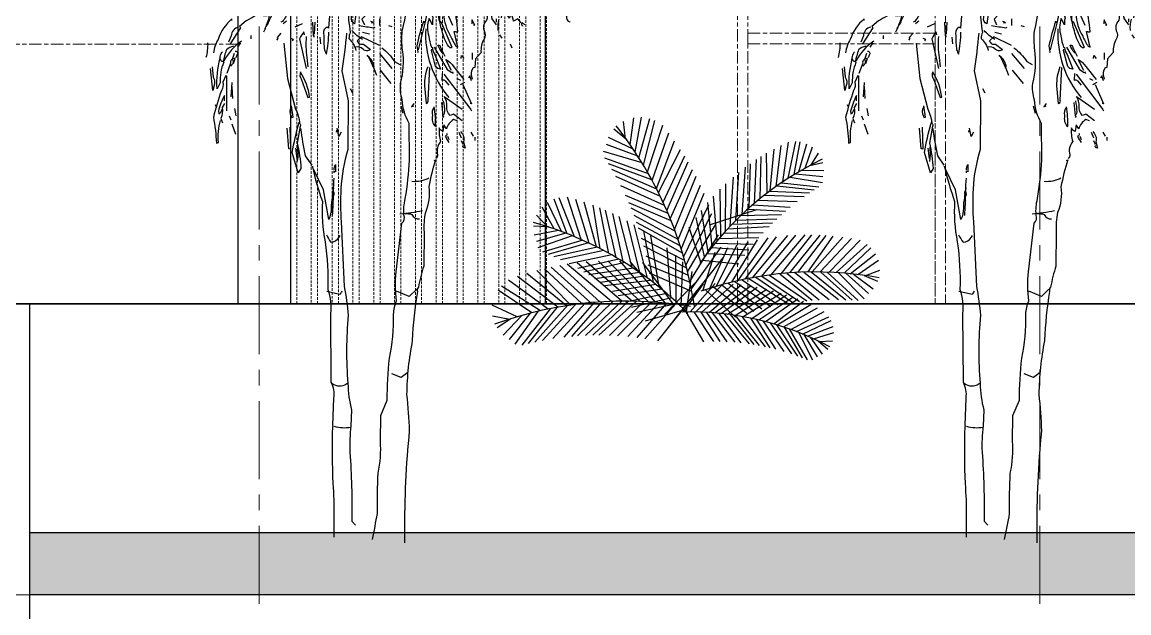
# Model space of a CAD drawing. Header units: millimetres. Extents: x -100356 to 314685, y 446 to 1273965.
# Drawn here: x 196066 to 201382, y 246300 to 249140 of the extents above; entities that cross this region are included whole.
import ezdxf
from ezdxf.xclip import XClip

# ---------------------------------------------------------------- set-up
doc = ezdxf.new("R2010")
doc.units = ezdxf.units.MM
doc.header["$XCLIPFRAME"] = 2
for name, pattern in [('20180221 BF$0$Core - tb$0$HIDDEN2', [0.1875, 0.125, -0.0625]), ('section$0$CENTER', [2, 1.25, -0.25, 0.25, -0.25]), ('section$0$Kume - Grid Line', [10.5, 6, -1.25, 2, -1.25])]:
    doc.linetypes.add(name, pattern=pattern)
for name, color, linetype, lineweight in [('@LOUVER', 35, 'Continuous', 13), ('section$0$A-_ANOT----_D', 7, 'Continuous', 5), ('section$0$A-_FLORLEVL_E', 7, 'Continuous', 5), ('section$0$NKC_TRUC', 8, 'section$0$CENTER', 13)]:
    doc.layers.add(name, color=color, linetype=linetype, lineweight=lineweight)
for name, color, linetype in [('NAM', 3, 'Continuous'), ('section$0$植栽2', 74, 'Continuous'), ('STR', 7, 'Continuous')]:
    doc.layers.add(name, color=color, linetype=linetype)

# ---------------------------------------------------------------- blocks, each defined once
blk = doc.blocks.new('section$0$grid section')
at = {"layer": 'section$0$NKC_TRUC', "ltscale": 300}
blk.add_line((-141943.8707620346, 81800.00000000006), (0, 81800.00000000006), dxfattribs=at)
blk = doc.blocks.new('unit elevation 2')
at = {"layer": 'STR', "elevation": 1.043736811600146e-06}
blk.add_lwpolyline([(-8898.851106710033, 0), (-8898.851106710033, -3300.000000000058)], dxfattribs=at)
blk = doc.blocks.new('LOUVER HIGH')
at = {"layer": '@LOUVER', "linetype": '20180221 BF$0$Core - tb$0$HIDDEN2', "ltscale": 100}
blk.add_lwpolyline([(0, 0), (30, 0), (30, 4399.636868177564), (0, 4399.636868177564)], close=True, dxfattribs=at)
blk = doc.blocks.new('*U459')
at = {"layer": '@LOUVER', "ltscale": 0.5}
blk.add_blockref('LOUVER HIGH', (-15, -2199.818434088782), dxfattribs=at)
blk = doc.blocks.new('*U460')
at = {"layer": '@LOUVER', "color": 0, "linetype": 'ByBlock', "lineweight": -2}
for p in [(0, 0), (100, 0), (200, 0), (300, 0), (400, 0), (500, 0), (600, 0), (700, 0), (800, 0), (900, 0), (1000, 0), (1100, 0), (1200, 0)]:
    blk.add_blockref('*U459', p, dxfattribs=at)
blk = doc.blocks.new('skyvilla elevation 2')
at = {"layer": 'NAM'}
for points, elevation in [([(-11375.01083068893, -5300), (-11375.01083068899, 0)], -2.053122292980473e-06), ([(-10151.07160774665, -5300), (-10151.07160774671, 0)], -1.043736847375728e-06)]:
    blk.add_lwpolyline(points, dxfattribs=dict(at, elevation=elevation))
blk.add_lwpolyline([(-9900.409678930766, 0), (-9900.409678930708, -5300)], dxfattribs=at)
at = {"layer": 'section$0$A-_ANOT----_D', "color": 8, "linetype": 'section$0$Kume - Grid Line', "ltscale": 10}
for points in [[(-13297.70564313547, -4699.999999999942), (-13297.70564313547, -950), (-12297.70564313553, -950), (-12297.70564313547, -4699.999999999942)], [(-13247.70564313547, -4649.999999999942), (-13247.70564313547, -1000), (-12347.70564313553, -1000), (-12347.70564313547, -4649.999999999942)], [(-13247.70564313553, -2650), (-13247.70564313547, -1000), (-12347.70564313553, -1000), (-12347.70564313553, -2650)]]:
    blk.add_lwpolyline(points, close=True, dxfattribs=at)
for points, elevation in [([(-7824.402007065422, -1400), (-9900.409678930766, -1400)], 5.391421937420133e-07), ([(-7824.402007065422, -1400), (-9900.409678930766, -1400)], -6.702445176650282e-05), ([(-9900.409678930766, -2647.367535882629), (-7824.402007065422, -2647.367535882629)], 5.391421937420133e-07)]:
    blk.add_lwpolyline(points, dxfattribs=dict(at, elevation=elevation))
at = {"layer": 'section$0$A-_ANOT----_D', "color": 8, "linetype": 'section$0$Kume - Grid Line', "ltscale": 10, "elevation": 2.522973089290326e-07}
blk.add_lwpolyline([(-12347.70564313553, -2700), (-12347.70564313553, -2650), (-13247.70564313553, -2650), (-13247.70564313553, -2700)], close=True, dxfattribs=at)
at = {"layer": '@LOUVER', "rotation": 180}
blk.add_blockref('*U460', (-10166.07160774671, -2499.818434088782, -1.043736847375728e-06), dxfattribs=at)
blk = doc.blocks.new('section$0$A$C5E0C7229')
for points in [[(649.208465894626, 1930.359780956867), (630.7911997082992, 1878.561219805728, 0.50921630859375), (610.071775248216, 1862.446111892226, 0.0609283447265625), (589.3523507862701, 1809.496471604209), (585.8991133756354, 1768.057622683111, 0.4490509033203125), (575.5394011474564, 1768.057622683111, 0.259124755859375), (569.7840054630651, 1742.733881675515, 0.04534912109375), (572.0861637368216, 1693.237478798132, 0.0293731689453125), (578.9926385562285, 1678.273450021508, 0.04180908203125), (587.0501925125136, 1754.244673043366)], [(736.690480282472, 11.51086009374558, 0.007598876953125), (753.9566673337831, 101.2950327553481, -0.016937255859375), (756.258825605677, 239.4245291583866, 0.0710601806640625), (764.3163795638247, 349.9281262800723), (765.467458700703, 437.4101406688496), (787.3379622976645, 490.3597809568673, -0.0243682861328125), (795.3955162539496, 634.2446730433658, 0.062652587890625), (809.208465894626, 785.0360399492711, -0.0713958740234375), (819.5681781246676, 831.0792054169506, -0.05792236328125), (818.4170989877894, 931.223090309526), (837.985444312857, 1098.129565129864, 0.31549072265625), (844.8919191322639, 1125.755464410286, -0.0827484130859375), (849.4962356797769, 1182.158342108007, 0.0267181396484375), (864.4602644554689, 1314.532442827585), (863.3091853185906, 1440.000068725894, -0.1204376220703125), (839.1365234478726, 1521.726687432143, -0.0990142822265625), (833.381127765344, 1578.129565129864, 0.1025238037109375), (840.2876025847509, 1692.086399662185, -0.0529327392578125), (839.1365234478726, 1757.697910453069, 0.0395355224609375), (863.3091853185906, 1913.093593906488), (864.4602644554689, 1918.848989589947)], [(1012.949473088549, 1777.266255776274), (999.1365234478726, 1807.194313330452), (999.1365234478726, 1825.61157951771), (996.8343651741161, 1823.309421244885), (977.2660198509111, 1872.805824122268, 0.143585205078125), (980.7192572615459, 1816.402946424547, 0.1240081787109375), (1004.891919132264, 1740.431723402689, 0.05194091796875), (1023.309185318591, 1705.89934930193), (1030.21566013986, 1702.446111892226), (1017.553789636062, 1756.546831316191, 0.0827484130859375), (1030.21566013986, 1755.395752179313, 0.025299072265625), (1016.402710499184, 1850.935320525306), (988.776811217831, 1928.057622683111), (987.6257320828154, 1850.935320525306)], [(760.86314215319, 1882.014457215431, 0.0377655029296875), (753.9566673337831, 1825.61157951771, -0.04718017578125), (715.9710558223887, 1814.10078815079), (701.0070270448341, 1797.985680237289), (709.0645810029819, 1779.568414050031)], [(936.9782500676229, 1871.65474498539, 0.0249176025390625), (916.258825605677, 1784.172730597544), (893.2372428736999, 1693.237478798132)], [(939.2804083413794, 1878.561219805728, -0.09527587890625), (933.5250126569881, 1816.402946424547, -0.453765869140625), (942.7336457501515, 1795.683521964464), (942.7336457501515, 1779.568414050031), (931.2228543832316, 1800.287838510114, 0.173004150390625), (930.071775248216, 1740.431723402689, 0.0641937255859375), (939.2804083413794, 1702.446111892226), (942.7336457501515, 1701.295032755348, 0.155242919921875), (950.7911997082992, 1677.12237088463), (970.3595450315042, 1626.474888870369, -0.1886749267578125), (953.0933579820557, 1635.683521964464), (939.2804083413794, 1690.935320525306), (940.4314874782576, 1695.539637071888)], [(1116.546595390828, 1862.446111892226), (1136.114940714033, 1847.482083114672, 0.3170623779296875), (1128.057386757748, 1814.10078815079, -0.322540283203125), (1124.604149348976, 1789.928126280072, 0.2862091064453125), (1119.999832801463, 1758.848989589947, -0.2433013916015625), (1119.999832801463, 1730.072011171716, 0.1667938232421875), (1109.640120571421, 1684.028845704968), (1090.071775248216, 1662.158342108007), (1087.769616974459, 1632.230284553829), (1082.014221290068, 1631.079205416951, 0.267303466796875), (1077.409904744418, 1597.697910453069), (1078.560983879433, 1591.942514769609)], [(407.4818471893086, 1833.669133474927, 0.1364288330078125), (362.5897608585074, 1821.007262971129, 0.05517578125), (303.8847248870297, 1792.230284553829), (280.86314215319, 1773.813018366571), (284.3163795638247, 1769.208701819989), (248.6329263261869, 1713.956903259146)], [(402.8775306436582, 1829.064816928345, 0.062255859375), (382.1581061817124, 1793.381363690707, -0.062255859375), (367.1940774060204, 1766.906543547164), (368.345156541036, 1764.604385273407), (369.4962356797769, 1768.057622683111), (362.5897608585074, 1754.244673043366)], [(652.6617033052607, 1839.424529158387, 0.0336456298828125), (660.7192572615459, 1753.093593906488, 0.105926513671875), (656.1149407140329, 1732.374169445473, -0.146087646484375), (680.2876025847509, 1690.935320525306)], [(1178.70486877294, 1847.482083114672, -0.4398956298828125), (1148.776811217831, 1833.669133474927, 0.4141998291015625), (1144.172494672181, 1831.36697520117, 0.0764617919921875), (1146.474652944074, 1799.136759374167), (1161.438681721629, 1779.568414050031)], [(1246.618537835719, 1785.323809733491), (1235.107746470661, 1799.136759374167), (1221.294796829985, 1791.079205416951, 0.123870849609375), (1210.935084599943, 1818.705104697372), (1207.481847189309, 1801.438917646992, -0.078460693359375), (1198.273214096145, 1816.402946424547), (1182.158106181712, 1824.460500380832), (1178.70486877294, 1802.58999678387)], [(254.3883220105781, 1793.381363690707), (254.3883220105781, 1799.136759374167, 0.13958740234375), (207.1940774060204, 1728.92093203577, 0.08917236328125), (191.0789694915875, 1682.87776656809)], [(356.8343651741161, 1814.10078815079, 0.366302490234375), (382.1581061817124, 1814.10078815079, -0.1297454833984375), (371.7983939516707, 1777.266255776274), (372.949473088549, 1778.417334913152)], [(447.7696169744595, 1822.158342108007, -0.0578460693359375), (428.2012716493919, 1789.928126280072), (422.4458759668632, 1787.625968006316)], [(690.6473148147925, 1817.554025560494, -0.5351715087890625), (687.1940774060204, 1811.798629877965, 0.740936279296875), (679.1365234478726, 1807.194313330452), (675.6832860391005, 1781.870572323787, -0.3620452880859375), (665.3235738090589, 1803.741075920749), (664.1724946721806, 1816.402946424547)], [(911.6545090600266, 1789.928126280072), (915.1077464706614, 1787.625968006316), (911.6545090600266, 1789.928126280072, 0.025787353515625), (888.6329263261869, 1707.050428438808), (892.0861637368216, 1686.331003977793), (890.9350845999434, 1682.87776656809)], [(962.3019910752191, 1810.647550741087), (965.7552284839912, 1791.079205416951), (971.5106241665198, 1789.928126280072), (1009.496235679777, 1702.446111892226, -0.659393310546875), (999.1365234478726, 1704.748270165052, -0.1158294677734375), (976.1149407140329, 1758.848989589947, -0.1118621826171875), (968.0573867577477, 1810.647550741087)], [(1086.618537835719, 1779.568414050031), (1083.165300426946, 1779.568414050031), (1087.769616974459, 1778.417334913152), (1078.560983879433, 1795.683521964464, 0.0710601806640625), (1077.409904744418, 1781.870572323787)], [(1170.647314814792, 1797.985680237289, 0.105926513671875), (1167.19407740602, 1762.302226999651), (1167.19407740602, 1760.000068725894)], [(1259.280408341379, 1779.568414050031, 0.0901641845703125), (1250.071775248216, 1785.323809733491, 0.6180267333984375), (1251.222854383232, 1776.115176640327), (1251.222854383232, 1774.964097503449)], [(1385.899113375635, 1822.158342108007), (1403.165300426946, 1809.496471604209, 0.4141998291015625), (1413.525012656988, 1788.777047143194), (1414.676091793866, 1787.625968006316)], [(277.4099047444179, 1771.510860093746, 0.3312530517578125), (252.0861637368216, 1741.582802539568), (242.8775306436582, 1719.712298942606)], [(504.1724946721806, 1745.036039949271), (501.8703363984241, 1755.395752179313, 0.0557403564453125), (486.9063076208695, 1731.223090308595), (509.9278903565719, 1628.777047143194)], [(648.0573867577477, 1750.791435632731, -0.0163421630859375), (631.9422788433149, 1620.719493186909), (653.8127824402764, 1518.273450021508), (652.6617033052607, 1351.36697520117, 0.0604248046875), (628.4890414345427, 1215.539637071888, 0.0305938720703125), (629.640120571421, 1102.733881675515), (639.9998328014626, 880.5756082952648, -0.0260009765625), (653.8127824402764, 781.5828025395676, 0.0442962646484375), (652.6617033052607, 547.9137377914667, 0.0580291748046875), (665.3235738090589, 455.8274068561077), (663.0214155353024, 401.7266874321431, 0.0440216064453125), (659.5681781246676, 311.9425147696093, -0.019683837890625), (666.4746529440745, 74.82021261087357), (679.1365234478726, 61.00726297112851)], [(703.3091853185906, 1728.92093203577, -0.0855712890625), (666.4746529440745, 1760.000068725894)], [(691.7983939516707, 1777.266255776274, 0.0263519287109375), (741.294796829985, 1769.208701819989), (745.8991133756354, 1771.510860093746)], [(919.7120630181744, 1765.755464410286, 0.19329833984375), (999.1365234478726, 1529.784241388428)], [(171.5106241665198, 1717.41014066885, -0.0673065185546875), (165.7552284839912, 1666.762658654588)], [(287.7696169744595, 1723.16553635231, 0.137603759765625), (227.9135018661036, 1655.251867287669, -0.366302490234375), (218.7048687729402, 1654.10078815079), (215.2516313623055, 1661.007262971129)], [(432.8055881969049, 1716.259061531971), (445.467458700703, 1594.244673043366), (473.0933579820557, 1489.496471604209, -0.1014251708984375), (486.9063076208695, 1440.000068725894, -0.4759674072265625), (489.208465894626, 1430.791435632731), (478.8487536645844, 1373.237478798132, -0.0386505126953125), (491.5106241665198, 1285.755464410286), (482.3019910752191, 1270.791435632731), (461.5825666132732, 1341.007262971129, -0.0243377685546875), (484.6041493489756, 1441.151147862773), (488.0573867577477, 1445.755464410286), (486.9063076208695, 1446.906543547164)], [(509.9278903565719, 1739.280644266742, 0.0620574951171875), (512.2300486284657, 1666.762658654588), (515.6832860391005, 1634.532442827585)], [(760.86314215319, 1708.201507575686), (699.8559479098185, 1738.129565129864), (684.8919191322639, 1724.316615489188, 0.403961181640625), (701.0070270448341, 1712.805824122268), (705.6113435923471, 1712.805824122268), (729.7840054630651, 1694.38855793501, -0.4301300048828125), (703.3091853185906, 1696.690716208766, 0.236053466796875), (680.2876025847509, 1702.446111892226)], [(977.2660198509111, 1685.179924840915), (977.2660198509111, 1681.726687432143), (977.2660198509111, 1686.331003977793), (977.2660198509111, 1682.87776656809, -0.0827484130859375), (961.1509119383409, 1709.352586712565, -0.48907470703125), (970.3595450315042, 1701.295032755348), (985.3235738090589, 1671.36697520117)], [(260.1437176931067, 1705.89934930193, 0.1317291259765625), (235.9710558223887, 1693.237478798132, 0.05157470703125), (224.4602644554689, 1651.798629877965), (226.7624227292254, 1650.647550741087, 0.1094970703125), (214.1005522254272, 1579.280644266742), (203.7408399953856, 1559.712298942606, -0.0751190185546875), (214.1005522254272, 1664.460500380832, -0.1712799072265625), (221.0070270448341, 1685.179924840915), (222.1581061817124, 1686.331003977793)], [(262.4458759668632, 1680.575608295265), (255.5394011474564, 1659.85618383425, -0.5122222900390625), (252.0861637368216, 1640.287838510114), (249.7840054630651, 1636.834601101342)], [(265.8991133756354, 1688.63316225155, -0.6972808837890625), (271.6545090600266, 1674.820212610874), (268.2012716493919, 1665.61157951771)], [(742.4458759668632, 1633.381363690707, 0.2205352783203125), (720.5753723699017, 1671.36697520117), (718.2732140961452, 1674.820212610874)], [(768.9206961094751, 1700.14395361847, -0.088958740234375), (812.6617033052607, 1652.949709013912), (831.0789694915875, 1642.58999678387)], [(186.4746529440745, 1634.532442827585), (189.9278903565719, 1598.848989589947, -0.2805328369140625), (193.381127765344, 1571.223090308595), (188.776811217831, 1553.956903259146), (180.7192572615459, 1628.777047143194)], [(260.1437176931067, 1646.043234193574), (265.8991133756354, 1663.309421244885, 0.502044677734375), (249.7840054630651, 1647.194313330452), (237.122134959267, 1611.510860093746)], [(926.6185378357186, 1634.532442827585, 0.1038665771484375), (915.1077464706614, 1570.072011171716), (920.86314215319, 1509.064816928345, 0.5351715087890625), (927.7696169744595, 1520.575608295265), (933.5250126569881, 1632.230284553829)], [(1008.345156541036, 1621.870572323787), (988.776811217831, 1659.85618383425, -0.1594696044921875), (1015.251631362305, 1635.683521964464), (1050.935084599943, 1590.791435632731)], [(237.122134959267, 1483.741075920749), (237.122134959267, 1601.151147862773), (233.6688975486322, 1604.604385273407), (223.3091853185906, 1581.582802539568, -0.2250213623046875), (218.7048687729402, 1553.956903259146, 0.0229339599609375), (191.0789694915875, 1461.870572323787, -0.0369415283203125), (201.4386817216291, 1373.237478798132), (208.345156541036, 1375.539637071888, -0.092926025390625), (215.2516313623055, 1450.359780956867)], [(490.3595450315042, 1616.115176640327, 0.2915802001953125), (492.6617033052607, 1593.093593906488), (515.6832860391005, 1529.784241388428), (521.4386817216291, 1530.935320525306, 0.10748291015625), (490.3595450315042, 1616.115176640327), (490.3595450315042, 1617.266255776274), (490.3595450315042, 1616.115176640327)], [(976.1149407140329, 1611.510860093746), (974.9638615790172, 1588.489277359906, -0.580322265625), (986.4746529440745, 1586.187119086149), (999.1365234478726, 1572.374169445473)], [(229.0645810029819, 1518.273450021508), (229.0645810029819, 1536.690716208766, 0.0672607421875), (208.345156541036, 1482.58999678387), (209.4962356797769, 1473.381363690707, 0.236053466796875), (219.8559479098185, 1488.34539246733)], [(1045.179688917415, 1449.208701819989), (1015.251631362305, 1472.230284553829), (1003.740839995386, 1467.625968006316, -0.2317352294921875), (992.2300486284657, 1498.705104697372, 0.172210693359375), (983.0214155353024, 1533.237478798132), (1045.179688917415, 1489.496471604209)], [(229.0645810029819, 1509.064816928345), (221.0070270448341, 1495.251867287669, -0.1583709716796875), (216.4027104991837, 1457.266255776274), (222.1581061817124, 1442.302226999651)], [(459.2804083413794, 1497.554025560494, 0.324615478515625), (458.1293292045011, 1465.323809733491), (459.2804083413794, 1460.719493186909), (465.035804023908, 1461.870572323787), (459.2804083413794, 1501.007262971129)], [(948.4890414345427, 1495.251867287669, 0.259124755859375), (942.7336457501515, 1467.625968006316, 0.2769775390625), (953.0933579820557, 1429.640356496784, 0.0663604736328125), (948.4890414345427, 1497.554025560494)], [(979.5681781246676, 1518.273450021508, -0.056182861328125), (984.1724946721806, 1480.287838510114), (981.8703363984241, 1471.079205416951)], [(1027.913501866104, 1449.208701819989), (1015.251631362305, 1453.813018366571, 0.1953125), (991.0789694915875, 1421.582802539568), (981.8703363984241, 1435.395752179313), (978.4170989877894, 1412.374169445473, -0.1832733154296875), (965.7552284839912, 1425.036039949271, 0.0943756103515625), (970.3595450315042, 1377.841795344713, 0.2483673095703125), (959.9998328014626, 1332.949709013912, -0.3620452880859375), (954.2444371170714, 1320.287838510114)], [(490.3595450315042, 1422.733881675515, 0.0218963623046875), (506.4746529440745, 1329.496471604209), (528.345156541036, 1297.266255776274)], [(991.0789694915875, 1406.618773762944, -0.3699188232421875), (989.9278903565719, 1397.41014066885), (986.4746529440745, 1396.259061531971, 0.04046630859375), (999.1365234478726, 1375.539637071888)], [(1039.424293233023, 1412.374169445473, -0.2619476318359375), (1049.784005463065, 1376.690716208766), (1055.539401147456, 1355.971291747752, -0.2769775390625), (1047.481847189309, 1360.575608295265), (1048.632926326187, 1365.179924840915)], [(478.8487536645844, 1358.273450021508, -0.102630615234375), (478.8487536645844, 1313.381363690707), (478.8487536645844, 1309.928126280072)], [(530.6473148147925, 1291.510860093746, 0.033203125), (565.1796889174148, 1172.949709013912, 0.0652923583984375), (574.3883220105781, 1033.669133474927, -0.04290771484375), (583.5969551037415, 870.2158960642919, -0.109771728515625), (592.8055881969049, 787.3381982230276), (593.9566673337831, 552.5180543380484, 0.330474853515625), (642.3019910752191, 543.309421244885), (652.6617033052607, 550.2158960642919)], [(605.467458700703, 1281.151147862773, -0.11773681640625), (610.071775248216, 1299.568414050031), (610.071775248216, 1274.244673043366), (604.3163795638247, 1276.546831316191), (604.3163795638247, 1270.791435632731)], [(948.4890414345427, 1313.381363690707), (953.0933579820557, 1315.683521964464, 0.0261383056640625), (930.071775248216, 1222.446111892226, -0.13275146484375), (918.5609838794335, 1134.964097503449, 0.07366943359375), (913.9566673337831, 1067.050428438808), (912.8055881969049, 950.791435632731, 0.0260467529296875), (894.3883220105781, 878.2734500215083, 0.2491302490234375), (890.9350845999434, 863.309421244885, 0.032501220703125), (873.6688975486322, 695.2518672876686, 0.04364013671875), (854.1005522254272, 509.9281262800723, -0.0189208984375), (863.3091853185906, 384.4605003808319, 0.02679443359375), (847.1940774060204, 35.68352196446358), (847.1940774060204, 6.872589437989518e-05)], [(604.3163795638247, 1252.374169445473, 0.0039520263671875), (602.0142212900682, 1207.482083114672, -0.2769775390625), (600.86314215319, 1186.762658654588, 0.10125732421875), (595.1077464706614, 1149.928126280072, -0.108856201171875), (587.0501925125136, 1110.791435632731), (568.6329263261869, 1212.086399662185), (535.2516313623055, 1281.151147862773)], [(930.071775248216, 1252.374169445473, -0.1468353271484375), (872.5178184136166, 1240.863378079484)], [(602.0142212900682, 1209.784241388428, 0.302764892578125), (599.7120630181744, 1198.273450021508, 0.190704345703125), (602.0142212900682, 1175.251867287669), (600.86314215319, 1174.10078815079)], [(602.0142212900682, 1201.726687432143, -0.0183258056640625), (598.5609838794335, 1124.604385273407)], [(831.0789694915875, 1130.359780956867, 0.047821044921875), (908.2012716493919, 1141.870572323787)], [(849.4962356797769, 1130.359780956867, -0.0990142822265625), (872.5178184136166, 1128.057622683111, 0.346893310546875), (897.8415594193502, 1113.093593906488)], [(578.9926385562285, 1057.841795344713, 0.03369140625), (593.9566673337831, 1032.518054338048, 0.259124755859375), (622.7336457501515, 1049.784241388428), (626.1868831607862, 1055.539637071888)], [(631.9422788433149, 864.460500380832, -0.062255859375), (625.035804023908, 852.9497090139121), (580.1437176931067, 863.309421244885)], [(593.9566673337831, 552.5180543380484, -0.1622772216796875), (603.1653004269465, 497.2662557762742), (599.7120630181744, 404.0288457049683), (602.0142212900682, 399.4245291583866), (599.7120630181744, 399.4245291583866, 0.01763916015625), (600.86314215319, 203.7410759207487, -0.031219482421875), (604.3163795638247, 92.0863996621847), (604.3163795638247, 19.5684140500307)], [(661.8703363984241, 395.9712917477518, -0.1013946533203125), (606.6185378357186, 399.4245291583866)]]:
    blk.add_lwpolyline(points, format="xyb")
for points in [[(442.0142212900682, 1791.079205416951), (430.5034299231484, 1781.870572323787)], [(530.6473148147925, 1787.625968006316), (532.949473088549, 1741.582802539568), (535.2516313623055, 1742.733881675515), (535.2516313623055, 1736.978485992986)], [(538.7048687729402, 1787.625968006316), (536.4027104991837, 1747.338198223028)], [(729.7840054630651, 1791.079205416951), (736.690480282472, 1788.777047143194), (733.2372428736999, 1785.323809733491), (741.294796829985, 1786.474888870369), (740.1437176931067, 1787.625968006316)], [(760.86314215319, 1799.136759374167), (760.86314215319, 1777.266255776274)], [(1161.438681721629, 1799.136759374167), (1161.438681721629, 1787.625968006316)], [(422.4458759668632, 1750.791435632731), (409.7840054630651, 1735.827406856108), (412.0861637368216, 1732.374169445473), (407.4818471893086, 1726.618773762944)], [(496.1149407140329, 1781.870572323787), (470.7911997082992, 1771.510860093746)], [(703.3091853185906, 1754.244673043366), (726.3307680524304, 1748.489277359906)], [(791.9422788433149, 1777.266255776274), (803.4530702102347, 1773.813018366571)], [(284.3163795638247, 1717.41014066885), (273.9566673337831, 1702.446111892226)], [(319.9998328014626, 1742.733881675515), (319.9998328014626, 1731.223090308595)], [(455.8271709307446, 1733.525248582351), (465.035804023908, 1730.072011171716), (461.5825666132732, 1724.316615489188)], [(555.9710558223887, 1736.978485992986), (558.2732140961452, 1713.956903259146)], [(1172.949473088549, 1745.036039949271), (1181.007027044834, 1733.525248582351)], [(1209.784005463065, 1713.956903259146), (1215.539401147456, 1700.14395361847)], [(760.86314215319, 1680.575608295265), (803.4530702102347, 1628.777047143194)], [(948.4890414345427, 1702.446111892226), (993.381127765344, 1625.323809733491), (1009.496235679777, 1614.964097503449), (1010.647314814792, 1617.266255776274), (1014.100552225427, 1611.510860093746)], [(1041.726451504917, 1663.309421244885), (1042.877530643658, 1673.669133474927), (1050.935084599943, 1663.309421244885)], [(1078.560983879433, 1682.87776656809), (1078.560983879433, 1659.85618383425)], [(722.8775306436582, 1669.064816928345), (742.4458759668632, 1626.474888870369), (750.5034299231484, 1605.755464410286)], [(763.1653004269465, 1623.021651460665), (799.9998328014626, 1578.129565129864)], [(981.8703363984241, 1609.208701819989), (1073.956667333783, 1488.34539246733), (1076.258825605677, 1483.741075920749)], [(1076.258825605677, 1586.187119086149), (1070.503429923148, 1603.453306136529), (1065.899113375635, 1596.546831316191)], [(254.3883220105781, 1580.431723402689), (250.9350845999434, 1532.086399662185)], [(254.3883220105781, 1567.769852898891), (256.690480282472, 1526.331003977793)], [(660.7192572615459, 1560.863378079484), (668.776811217831, 1545.89934930193)], [(1027.913501866104, 1594.244673043366), (1039.424293233023, 1588.489277359906)], [(1053.2372428737, 1580.431723402689), (1038.273214096145, 1573.525248582351)], [(1047.481847189309, 1574.676327719229), (1076.258825605677, 1507.913737791467), (1071.654509060027, 1509.064816928345)], [(200.2876025847509, 1498.705104697372), (197.985444312857, 1504.460500380832)], [(263.5969551037415, 1491.798629877965), (268.2012716493919, 1466.474888870369)], [(834.5322069022222, 1501.007262971129), (841.4386817216291, 1475.683521964464)], [(879.4242932330235, 1509.064816928345), (871.3667392748757, 1497.554025560494), (879.4242932330235, 1501.007262971129)], [(973.8127824402764, 1512.518054338048), (978.4170989877894, 1466.474888870369), (980.7192572615459, 1466.474888870369), (979.5681781246676, 1460.719493186909)], [(245.1796889174148, 1466.474888870369), (250.9350845999434, 1452.661939229693)], [(254.3883220105781, 1438.848989589947), (267.0501925125136, 1403.16553635231)], [(453.5250126569881, 1427.338198223028), (455.8271709307446, 1352.518054338048), (450.071775248216, 1353.669133474927), (444.3163795638247, 1423.884960812393)], [(613.5250126569881, 1416.978485992986), (612.3739335201099, 1410.072011171716)], [(629.640120571421, 1410.072011171716), (621.5825666132732, 1395.107982395093), (615.8271709307446, 1423.884960812393)], [(1033.668897548632, 1410.072011171716), (1041.726451504917, 1390.503665848511)], [(1073.956667333783, 1410.072011171716), (1082.014221290068, 1396.259061531971)], [(994.5322069022222, 1396.259061531971), (999.1365234478726, 1384.748270165052)], [(1041.726451504917, 1381.295032755348), (1047.481847189309, 1369.784241388428), (1048.632926326187, 1373.237478798132)], [(1087.769616974459, 1392.805824122268), (1087.769616974459, 1381.295032755348)], [(473.0933579820557, 1355.971291747752), (477.6976745277061, 1320.287838510114)], [(530.6473148147925, 1291.510860093746), (530.6473148147925, 1293.813018366571), (530.6473148147925, 1291.510860093746)], [(534.1005522254272, 1281.151147862773), (534.1005522254272, 1283.453306136529), (534.1005522254272, 1281.151147862773)], [(602.0142212900682, 1223.597191028173), (603.1653004269465, 1215.539637071888)], [(888.6329263261869, 871.3669752011701), (863.3091853185906, 846.0432341935739), (819.5681781246676, 864.460500380832)], [(858.7048687729402, 584.7482701650515), (835.6832860391005, 568.63316225155), (803.4530702102347, 580.1439536184698)]]:
    blk.add_lwpolyline(points)
blk = doc.blocks.new('section$0$A$C2D2A4C73')
for p, q in [((915.1796830490639, 1518.085438263588), (900.3502237981593, 1638.382468580166)), ((947.3398130801797, 1475.972359010702), (971.2902908329852, 1663.468475570189)), ((980.8579283679137, 1426.466687451684), (1023.910046530364, 1666.935794663223)), ((1005.958782386006, 1387.734188982213), (1081.242368724634, 1657.005001005236)), ((1037.483423894446, 1336.870809125903), (1115.441232520243, 1643.561526678459)), ((1064.578997608623, 1290.976346343305), (1169.558368653088, 1611.035439371553)), ((966.391567705432, 1448.131438890632), (798.2476668774325, 1526.734670722581)), ((920.7477699572337, 1513.593705556777), (833.7038770667277, 1583.811341504988)), ((1097.484731123404, 1232.199763079043), (1210.928131092078, 1559.026063976708)), ((999.1461421093845, 1398.394866599338), (783.111831239512, 1478.440667386385)), ((1125.971398811816, 1178.268257179516), (1250.468397863006, 1505.66313107287)), ((1140.11387764258, 1150.315571238243), (1291.509617710108, 1445.916004639221)), ((1907.923180721904, 1162.686268332618), (1934.62775409712, 1448.021364384898)), ((1948.300648584482, 1192.011570269431), (1982.917060166015, 1472.940929687073)), ((1993.671304827061, 1223.300324980824), (2032.061445684449, 1496.206442840936)), ((2030.127429443965, 1247.225706007579), (2083.536894932011, 1500.565461167353)), ((2071.628769380506, 1273.201870171601), (2113.500628449387, 1498.098208323485)), ((2104.036025182475, 1292.58771883852), (2159.184541759198, 1484.70477519829)), ((2146.511360873657, 1316.847618377375), (2196.57374483961, 1463.173040574984)), ((1027.560162798909, 1353.162274215938), (764.2488613026217, 1431.971382069823)), ((1071.531627273362, 1278.848085974678), (772.9339909354167, 1385.586203112543)), ((1172.673733414558, 1082.58961604246), (1320.560550572554, 1400.523893469872)), ((1799.732252261383, 1076.637469570574), (1813.441292678574, 1375.70800216787)), ((1839.106750436651, 1109.27715696521), (1845.222041406494, 1396.104270225813)), ((1887.452415189458, 1147.262494206123), (1882.93279179903, 1418.955252232045)), ((2185.322188407939, 1336.168890352143), (2239.615916574432, 1419.155968839405)), ((1094.829465288785, 1237.076271652986), (797.4868423450971, 1346.725341289348)), ((1128.944235603558, 1172.460614241791), (821.4766308054095, 1306.824848168835)), ((1198.273783390323, 1025.562941639), (1344.429551315261, 1361.020680968286)), ((1221.951062940934, 969.3180103824852), (1374.48546665546, 1308.026863687919)), ((1713.894870104341, 999.6893307848659), (1738.3694052051, 1323.086792454109)), ((1762.051759502618, 1043.878089982856), (1772.249804722713, 1347.637468261019)), ((2122.475895432479, 1303.277218614603), (2274.309515941975, 1300.330377907361)), ((2179.612729272543, 1334.879483876735), (2268.866643125977, 1355.036309694711)), ((1153.825859634526, 1122.395493264994), (848.6854523078364, 1258.971667164806)), ((1250.96029798151, 894.8888882589381), (1398.418546156608, 1262.834749803224)), ((1631.627020065513, 917.5388213745755), (1654.556090086902, 1256.131203186946)), ((1672.272611664666, 959.2369312969677), (1693.077434031191, 1288.059732746144)), ((1984.189821976674, 1216.902744168954), (2241.970728144763, 1187.547547780487)), ((2043.292448163513, 1255.608625816749), (2265.084575316068, 1218.475894577452)), ((2080.477939689299, 1278.572270910139), (2267.999387805176, 1259.405552366967)), ((1182.5658442438, 1060.98163810042), (882.2423112331307, 1195.547037685392)), ((1274.815131761716, 828.080465733583), (1429.223080846714, 1199.999800690639)), ((1296.927182590298, 760.4319543026941), (1454.270555947733, 1144.213074865766)), ((1569.408600387833, 849.0642321927007), (1565.027610367441, 1173.347238233182)), ((1600.142681270125, 883.6286162984179), (1602.271021176668, 1209.344338946306)), ((1903.64470045254, 1159.494165629745), (2177.906784050618, 1147.225293052761)), ((1952.009967273538, 1194.634495438819), (2209.919572398052, 1167.869714896908)), ((475.7400455557654, 881.1337938512152), (378.3767689525266, 1080.737846499964)), ((514.9377083498839, 866.1642208320991), (425.7871688086889, 1104.19597084749)), ((565.3565972959914, 845.7351750944945), (458.1004729469569, 1112.66898299272)), ((609.8594880417077, 826.5781895086111), (515.2688138565136, 1117.816841812397)), ((665.5360705613275, 801.0811955398676), (573.5290596007253, 1101.826598675761)), ((715.3704129136895, 776.770722119938), (631.1722984958324, 1083.861612414781)), ((1207.166164528462, 1004.864478043819), (915.0046591428691, 1127.979487599296)), ((1227.393366459, 955.8519365675602), (936.6230722451292, 1079.677597743503)), ((1313.187245302106, 706.2642362036422), (1486.407908575347, 1064.708911879497)), ((1508.931546802516, 776.3930612983386), (1479.714023920998, 1081.125056742443)), ((1544.028000701204, 819.3539648857259), (1518.574379518555, 1124.95521431345)), ((1785.734162832203, 1064.646412163798), (2044.697727114108, 1049.639451764975)), ((1824.046370823373, 1096.978925934847), (2093.134934097543, 1087.435406871155)), ((1867.309541320952, 1131.707338758177), (2140.660778875666, 1121.902428161775)), ((378.3934963867941, 913.162230885544), (302.9918061974749, 993.5123755568784)), ((424.586008727405, 899.497106965413), (341.6111098782421, 1049.972305120187)), ((740.7428518043598, 763.8369439817616), (693.3411945819389, 1062.015320674414)), ((800.9651614648901, 731.5852215880441), (739.0099896829488, 1044.275757271447)), ((850.3405623434664, 703.4546435800876), (777.7167579678353, 1028.079794031059)), ((897.8853105538292, 674.8667028456402), (828.2001073526044, 1005.299224691407)), ((1255.166150801233, 883.5133768918604), (952.7602403039054, 1041.31671458912)), ((1274.815131761716, 828.080465733583), (972.6908996315615, 990.7142826962081)), ((1328.271712497371, 651.7832856009045), (1507.860648159112, 1005.147905787671)), ((1482.156561794036, 742.0330473860813), (1435.044335298197, 1026.409341155828)), ((1490.636247945644, 928.5945883297245), (1814.859693895298, 1033.370231824534)), ((1706.702023533449, 992.853459215592), (1985.704150395235, 999.622905951197)), ((1753.196661055379, 1035.953176996278), (2011.395026145619, 1021.970027856427)), ((384.8896669874084, 912.8513096118695), (283.3373767698649, 917.7118295353866)), ((959.0962684791448, 635.7903368595726), (870.0049135395966, 984.9617241986562)), ((1012.436630368684, 599.5435538812599), (926.3156565788231, 955.3588226897846)), ((1064.94825923079, 561.7454409817292), (974.6204493647092, 927.8420712130755)), ((1289.376888359402, 784.2373590103671), (989.852664967475, 943.7300717838662)), ((1340.099906535033, 605.512550690255), (1532.735545803735, 927.0262087268202)), ((1457.481006044138, 709.0466179851064), (1398.613913026624, 977.8118450745824)), ((1615.146021633642, 899.9705705580855), (1899.072132236121, 917.1381005298026)), ((1645.76058188219, 932.2956315738411), (1923.256139497244, 941.3453692870971)), ((1672.272611664666, 959.2369312969677), (1952.810764871916, 969.6551727788028)), ((453.5021305061091, 889.2782519483735), (287.9216179354844, 856.7996130809624)), ((504.2195286623319, 870.3359547931614), (302.7116936754464, 813.2322319481464)), ((549.3352511538542, 852.3719043228193), (313.7872791468981, 769.005383249445)), ((1305.537204040593, 732.2772787558642), (1003.334268349863, 904.1408566629252)), ((1105.934419645302, 530.7043557548022), (1040.849366002483, 886.7180359766498)), ((1146.225630373039, 498.8028632699716), (1088.539640572679, 854.5029130959738)), ((1430.54535399648, 671.4700434279221), (1351.916970059538, 909.2609640080045)), ((1355.444143315981, 539.4696966579795), (1551.740123556374, 858.0011361921061)), ((1556.886358787742, 834.5424173327192), (1828.265152984779, 840.2601638485648)), ((1587.360772930784, 869.4351978290215), (1858.228170938906, 873.9498617353529)), ((1685.229091325367, 543.8885489030945), (1893.556844833962, 837.9119254684338)), ((1735.447827981363, 554.8048382192792), (1950.557741254219, 845.8538545552001)), ((1785.911983297177, 564.6426909609581), (2028.126208864691, 853.6377165694284)), ((1849.699136203228, 575.4763249975949), (2083.611385451499, 857.0902225490136)), ((1913.547797733598, 584.5522219344421), (2147.203693452975, 858.8929765586363)), ((1985.709197522694, 592.7055114295072), (2193.692808474283, 858.7590710958611)), ((2040.983257697633, 597.4543753985345), (2249.050087666968, 856.9999389096483)), ((2097.699926496716, 600.9869539548818), (2290.934752220026, 854.5103582914453)), ((2165.970333700039, 603.4469700479385), (2339.750383627106, 850.3432148053107)), ((2194.44561697563, 603.8958730752056), (2405.189812672295, 842.6028510934702)), ((621.4675018894195, 821.4042628181196), (345.0392712024623, 739.6145286591636)), ((660.9716801576433, 803.2367273862619), (383.9035182925873, 724.2568332934898)), ((720.6672888323083, 774.1020125401701), (422.9120146787463, 707.8340280185075)), ((1319.558486772439, 683.8053692338144), (1024.86076831774, 834.7508135996031)), ((1334.181109411293, 629.1041365404817), (1039.5708506956, 781.6449500280578)), ((1226.406022483599, 430.9325447318115), (1199.665037235827, 770.0236276830692)), ((1366.295787790295, 487.3468192165456), (1571.250179546769, 773.9038938855083)), ((1493.086205281841, 491.4372916866268), (1616.154436780489, 771.2784996310802)), ((1504.648385802007, 770.9921383174224), (1759.525849366531, 755.5683211471478)), ((1530.359160562657, 802.8901712118095), (1790.888143240853, 795.5841527617449)), ((1536.832468484616, 504.9024632680957), (1680.673052986007, 791.065772875314)), ((1583.362780307536, 518.2267075777636), (1756.593964501022, 810.9532005053334)), ((1642.99423782622, 533.8263524123031), (1820.173796103802, 824.8696180944826)), ((2249.893347788806, 603.7961489481822), (2464.857346580568, 833.368723075153)), ((2311.109374954307, 602.190981934822), (2524.209940207613, 822.0898162312951)), ((2359.501800959872, 599.8097040171124), (2573.280118220675, 792.310002924758)), ((2413.766398036241, 595.9673377535219), (2598.567943576447, 770.4818686147337)), ((765.7817992235359, 750.69622278116), (468.5485098084755, 687.2999930215447)), ((819.8149284090614, 721.0292326002236), (527.1958296558732, 658.7403327815555)), ((867.9687043351296, 693.0301153275213), (587.4818235403218, 626.7134847592242)), ((1346.220383272157, 580.0851285023236), (1056.492354470538, 712.491507700397)), ((1262.325502994005, 398.491886210235), (1259.088267806044, 718.7559551033046)), ((1375.584778885968, 437.8622683436697), (1585.019698192627, 700.9589293086174)), ((1440.320437583228, 685.3048048384808), (1691.200489261493, 658.8889046290569)), ((1444.306222161147, 475.3302409521857), (1529.357483025786, 740.2961924559349)), ((1473.38517124168, 730.4577519738814), (1732.226253102621, 718.6276127476449)), ((2455.55219314227, 592.1604738692549), (2630.818258295898, 728.5539922760654)), ((2509.567896806009, 586.1396343307133), (2650.29424204606, 684.7485327913455)), ((540.2105726287264, 376.7589323290304), (306.761764957424, 612.983275962848)), ((614.7211077292595, 386.5123611964664), (358.9610044465808, 626.3862551778584)), ((676.8927670623525, 392.9999592296372), (403.9464494398999, 636.7082091324264)), ((737.7207269901846, 397.9055836874322), (463.6805242017726, 648.6891535150789)), ((817.4883141531755, 402.1906711375777), (514.0897196349833, 657.2933657952381)), ((888.4057285461749, 403.962323398111), (583.4056421585992, 666.9086178383586)), ((909.1021583344555, 667.9007629553234), (629.2553596730286, 602.8518990212469)), ((959.576245279095, 403.8159086814994), (644.226751657814, 673.2590056714398)), ((968.2843226037803, 629.6958435384295), (661.6739836389024, 583.3478146584384)), ((1016.112165021754, 402.3255726033094), (729.7929588578409, 678.9287104598188)), ((1072.57807055171, 399.6206429993763), (793.075266707674, 680.6845561332157)), ((1120.227280425504, 396.3895624996221), (875.0577388241363, 679.8880945862766)), ((1187.756706361033, 390.3166057576746), (946.564272838441, 676.3596092388034)), ((1240.659376995725, 384.3282854609279), (1032.545443444906, 668.5990198014042)), ((1357.231597227656, 531.2365405627497), (1069.327707243065, 651.6919338794105)), ((1295.682972700699, 367.149812185904), (1308.316640393154, 672.5958495037194)), ((2557.060835760116, 578.0832979436091), (2660.127814196647, 617.054551369918)), ((382.9855051409686, 348.9875459108589), (111.7922930567001, 548.7692595392145)), ((449.1034377562755, 361.867492505582), (174.128496892954, 571.8046684745059)), ((509.2375768915663, 372.064691762338), (237.1784211656777, 592.6791110662016)), ((1012.436630368684, 599.5435538812599), (703.4424327422748, 556.8923749190726)), ((1046.638991621076, 575.170371746397), (741.2379126365558, 531.6078890792269)), ((1086.367960294912, 545.6962944254774), (772.3659994693589, 509.7779555502202)), ((1369.678771440522, 469.921534375535), (1079.363878431468, 596.4553777523543)), ((1332.398006495452, 331.2202960372524), (1372.623890733375, 606.5792448211869)), ((1664.480730394702, 539.0467157137027), (1911.879322411332, 366.5479010201088)), ((1714.681280320438, 550.4278202587884), (1960.833233697587, 377.1835613631847)), ((1759.615212383258, 559.6568572017277), (2025.773863740775, 389.2252557448082)), ((1808.2608770035, 568.6408150570787), (2063.33234548269, 395.1298502554419)), ((1849.699136203228, 575.4763249975949), (2108.398144587292, 401.2025165598752)), ((1902.615281770966, 583.1227876768535), (2157.546838631344, 406.578342667679)), ((1972.571399567663, 591.3863231470314), (2195.240685030498, 409.8264852547582)), ((2020.566335677548, 595.8507936012029), (2243.25250997956, 412.870866926387)), ((2076.128170716576, 599.8029057312378), (2311.48114679259, 415.1009278064885)), ((2137.703449875611, 602.6654837295209), (2376.712550174037, 414.9386602155864)), ((2188.514798010598, 603.8303630808223), (2426.728896924265, 413.2950851616479)), ((2254.94058978383, 603.7231736969989), (2468.984327435945, 410.8764253024128)), ((2298.408904635318, 602.6531040332775), (2510.641519856683, 407.5648051079188)), ((2376.809028837044, 598.7190296042099), (2551.638482159033, 420.204362977398)), ((2425.226803595215, 594.9968511091574), (2581.046260801653, 455.0449326496891)), ((2479.1052028962, 589.688067323339), (2613.49934259025, 487.6587414244277)), ((2551.090640193346, 580.6627686673019), (2644.420552764917, 540.3388338479999)), ((272.7508041601832, 323.5568470173021), (40.51560752485238, 479.252710864821)), ((330.9204307177861, 337.5989614541904), (63.9772730559198, 507.5341453637957)), ((1122.656052329708, 517.6355077438784), (825.3818050230184, 470.3874466265406)), ((1162.726387852483, 485.3246277789876), (864.6607311743574, 439.2945429042011)), ((1197.853011565487, 455.799280284933), (914.1693767738179, 397.6080146702006)), ((1394.757817194477, 531.521891942466), (1182.666458222957, 310.7947547580261)), ((1404.641952646489, 475.8855575057532), (1198.00580521478, 210.5850844311499)), ((1313.408229713677, 329.1458451005747), (1450.392061426741, 521.9833821145148)), ((1357.070035794663, 329.6646538419445), (1528.678525654061, 524.7880254664778)), ((1395.974573536645, 329.3360824136325), (1586.037974475053, 524.2453716561286)), ((1437.098671706743, 328.178086275424), (1652.661822747497, 520.8545491784607)), ((1462.138347276952, 481.3533740131534), (1670.098999179187, 293.4210983562079)), ((1489.422490645404, 325.497961996196), (1707.752366501867, 515.7962349304289)), ((1521.380449567529, 500.2510070272256), (1746.036059215432, 320.2035439134197)), ((1526.228169234295, 322.8004323739733), (1770.5613678316, 507.5111703698785)), ((1569.7221823297, 318.7438206946827), (1818.786470663181, 499.3022161846311)), ((1575.981963475613, 516.1810838373349), (1794.726598056674, 335.5014639357832)), ((1613.13798816879, 313.750360093065), (1883.635766411302, 485.6812556591904)), ((1619.94527674155, 527.9914361551491), (1849.077646984981, 350.9011062442587)), ((1667.604527572999, 306.1409693349851), (1929.479402755562, 474.2241599627159)), ((1721.669330860168, 297.0915764153033), (1981.46798225159, 459.3475876541779)), ((571.0180022178101, 381.054451592252), (345.8876914849679, 133.9106419611344)), ((638.3385984803317, 389.1529478642769), (416.6242348423111, 145.955883323637)), ((699.333776702173, 394.9752880393498), (491.0476138913073, 155.9511780019675)), ((752.213256400908, 398.8649599521741), (543.6870225663006, 161.3845014496474)), ((829.6085106423125, 402.6291844789957), (585.1700822763814, 164.7193636727025)), ((888.4057285461749, 403.962323398111), (639.4670384715137, 167.8302869300678)), ((934.6036427604267, 404.0867583429063), (689.4614736336953, 169.442340680529)), ((989.0114082224609, 403.1918830847862), (731.2810392153624, 169.870729640199)), ((1039.437106532831, 401.3557648167043), (803.9227148256759, 168.6236360953044)), ((1095.967857862168, 398.1432727967767), (858.9654168362758, 165.9930040642503)), ((1146.293562931402, 394.2534560699569), (929.9426222071343, 160.4457351180172)), ((1232.133596587199, 425.847672218908), (956.1983647650341, 359.8621583400818)), ((1196.135972982622, 389.4403971779539), (991.707223068297, 153.6289515979734)), ((1274.154074806691, 387.5152827846032), (993.189141787574, 324.698578529089)), ((1258.268805375963, 382.0937469963537), (1047.312529671035, 145.8925608069694)), ((1782.23247731736, 285.1590515444113), (2019.101221033852, 447.2957572776068)), ((1828.238099556096, 274.8065623351722), (2063.502327728347, 431.6488079164992)), ((1875.10011920704, 263.0979673839465), (2096.799639766628, 418.8712112421053)), ((1931.047966512866, 247.5521074303688), (2135.281767009263, 402.9537680478388)), ((1954.235289296761, 240.6003575500363), (2186.315285275516, 379.8703820376977)), ((170.6090737621998, 295.4636961986689), (0.0001495996693847701, 376.8333103317855)), ((203.0107683680981, 304.8560533616546), (75.77852395939408, 169.7161428422987)), ((260.4946069926518, 320.4187351854489), (116.9193992456421, 140.240175368308)), ((312.3431968020159, 333.2666034643771), (155.161758808812, 107.7944044557953)), ((396.6794820882205, 351.7997966472321), (201.9370114088088, 101.5420411336672)), ((443.6412324557605, 360.8699526240089), (246.5261094758316, 112.7143921645329)), ((515.6835258178762, 373.0727680160198), (291.9266830979177, 123.026870827729)), ((1319.035780717488, 344.4760020074755), (1049.592689666038, 267.2322730833403)), ((1325.975927324995, 372.3721335881419), (1134.565804658225, 130.6548726491019)), ((1329.404024803312, 329.4448867711035), (1449.622467820576, 123.7470843272313)), ((1382.25964308437, 329.5369733707194), (1518.030772049373, 125.9387769136665)), ((1430.59285808228, 328.416803267537), (1561.412235652126, 125.8249691452802)), ((1469.248126824328, 326.6916589361645), (1609.406240473414, 124.3393623442244)), ((1508.172987542275, 324.207733273608), (1664.310830277798, 120.8829930344509)), ((1551.771678731588, 320.5324087879271), (1706.707927838317, 116.9239440158271)), ((1590.550232409529, 316.4664050484134), (1762.419425968445, 109.9970446023362)), ((1632.273241891729, 311.2482603780227), (1794.367978010763, 105.1322208888741)), ((1667.604527572999, 306.1409693349851), (1832.442485839856, 98.47490162828763)), ((1999.135996009078, 226.2747000921372), (2232.288388983463, 357.0595134972391)), ((2048.323686955133, 209.2473527792317), (2277.480997459148, 332.6727802614041)), ((120.5524123491487, 278.0822101493395), (1.649517170953914, 301.6064504887763)), ((126.5598103556695, 281.9668496052182), (32.64832581025257, 221.239683067819)), ((1712.444068462355, 298.7420116857393), (1873.646122315491, 90.20404978490842)), ((1771.248715890106, 287.4653634207352), (1905.021894558537, 83.15206933452282)), ((1811.28339134327, 278.7524962552125), (1944.705424771615, 73.28424146331963)), ((1857.317491773618, 267.6805106377433), (2000.560350879648, 57.56279218745476)), ((1907.944056002263, 254.180843802591), (2053.372175673299, 40.67297464501462)), ((1949.41303444111, 242.070941470578), (2093.475498192405, 26.4917727678403)), ((2086.921713164309, 194.8856248255906), (2309.589320898071, 295.9373679782875)), ((2129.902282657713, 177.8314590917435), (2324.470912034158, 271.7546050788515)), ((2162.781068069511, 164.0119384891877), (2339.830090480042, 229.4973922982463)), ((2003.206758088898, 224.9189052700094), (2127.091442002784, 13.67638738626556)), ((2038.15189806858, 212.8846129697195), (2159.99325863074, 0.2911750309722265)), ((2100.664632078682, 189.5555785809411), (2196.45807998527, -3.499852027744055e-05)), ((2138.938711585084, 174.1008784561564), (2229.236380314003, 20.67437686868652)), ((2181.229634200936, 155.9577696750493), (2263.910058382986, 38.76220692071365)), ((2205.000309652445, 145.256614777114), (2344.356550306489, 189.0006770641339)), ((2237.236924805431, 130.1515607517358), (2302.497692179371, 73.50221891449473)), ((2241.411572950819, 126.5277745337953), (2334.933175164639, 131.6255656985159))]:
    blk.add_line(p, q)
for centre, radius, start, end in [((-1212.266890818864, -22.30211937036074), 2628.44583892634, 8.543945128839692, 38.29064343481681), ((3191.786136728071, -562.5808325836406), 2150.546595485187, 115.5425207840738, 145.289219089988), ((-357.1239893628517, -1358.51565893917), 2389.496217205763, 44.69658253812707, 74.44328084381752), ((2217.872210191796, -1785.485504345226), 2389.496217205763, 79.4493614043398, 109.1960597099253), ((918.5841538781533, -2224.310263441177), 2628.44583892634, 80.32522555734795, 110.0719238632735), ((1359.370121428234, -1701.405828422183), 2031.071784624899, 61.85702541521848, 91.60372372095873)]:
    blk.add_arc(centre, radius, start, end)
blk = doc.blocks.new('podium elevation 2')
at = {"layer": 'NAM', "elevation": 6.914647296558746e-05}
blk.add_lwpolyline([(282714.5986034449, 686285.5137074483), (282714.5986034449, 684885.5137074483), (264864.6499901055, 684885.5137074483)], dxfattribs=at)
at = {"layer": 'section$0$植栽2', "rotation": 179.9999999999999}
for name, p, xscale, yscale, zscale in [('section$0$A$C5E0C7229', (270164.8656355543, 686035.3070790451), 1.4, 1.4, 1.4), ('section$0$A$C5E0C7229', (273201.532780004, 686035.3070790451, 6.810273611821173e-05), 1.4, 1.4, 1.4), ('section$0$A$C2D2A4C73', (271594.471141793, 685155.5020937254, 6.914647296558746e-05), 0.7000000000000001, 0.7000000000000001, 0.7000000000000001)]:
    blk.add_blockref(name, p, dxfattribs=dict(at, xscale=xscale, yscale=yscale, zscale=zscale))
blk = doc.blocks.new('elevation 2')
at = {"layer": 'NAM'}
h = blk.add_hatch(color=252, dxfattribs=at)
h.dxf.hatch_style = 1
h.paths.add_polyline_path([(273815.7383763175, 686285.5137074481), (273815.7383763175, 685985.5137074481), (233214.721154432, 685985.5137074481), (233214.721154432, 686285.5137074481)])
at = {"layer": 'NAM', "elevation": 1.582879005342607e-06}
blk.add_lwpolyline([(273815.7383763174, 686285.5137074481), (273815.7383763174, 685985.5137074481), (233214.721154432, 685985.5137074481), (233214.721154432, 686285.5137074481)], close=True, dxfattribs=at)
blk.add_lwpolyline([(273815.7383763174, 686285.5137074483), (273815.7383763174, 684885.5137074483)], dxfattribs=at)
at = {"layer": 'section$0$NKC_TRUC', "ltscale": 300}
for p, q in [((268964.5240889503, 661353.1287414185, 6.706806565628018e-05), (268964.5240889502, 772473.7602410108, 6.706806565628018e-05)), ((272714.5240889503, 661353.1287414185, 6.706806565628018e-05), (272714.5240889502, 772473.7602410108, 6.706806565628018e-05))]:
    blk.add_line(p, q, dxfattribs=at)
at = {"layer": 'NAM'}
for name, p in [('podium elevation 2', (0, 0)), ('unit elevation 2', (282714.5894830274, 689585.5137074483, 6.81027361539873e-05))]:
    blk.add_blockref(name, p, dxfattribs=at)
ref = blk.add_blockref('skyvilla elevation 2', (282714.5986034443, 686285.5137074483, 6.914647296558746e-05), dxfattribs=at)
XClip(ref).set_block_clipping_path([(2250.589181460615, -6634.4860418165335), (-51766.798589343, -6634.4860418165335), (-51766.798589343, 0), (-17849.94861333951, 0), (-17849.94861333951, -1400), (2425.3255650672945, -1400)])
at = {"layer": 'section$0$A-_FLORLEVL_E'}
ref = blk.add_blockref('section$0$grid section', (168667.902586061, 768085.5137074483, 1.582879005342607e-06), dxfattribs=dict(at, rotation=179.9999999999999))
XClip(ref).set_block_clipping_path([(-119666.1420795996, -2828.011258746905), (13434.162033715023, 108709.48435904487)])

msp = doc.modelspace()

# ---------------------------------------------------------------- block references
at = {"layer": 'NAM', "rotation": 180}
msp.add_blockref('elevation 2', (469918.6954856532, 932671.5028082561, -1.582879005342607e-06), dxfattribs=at)

doc.saveas('drawing.dxf')
